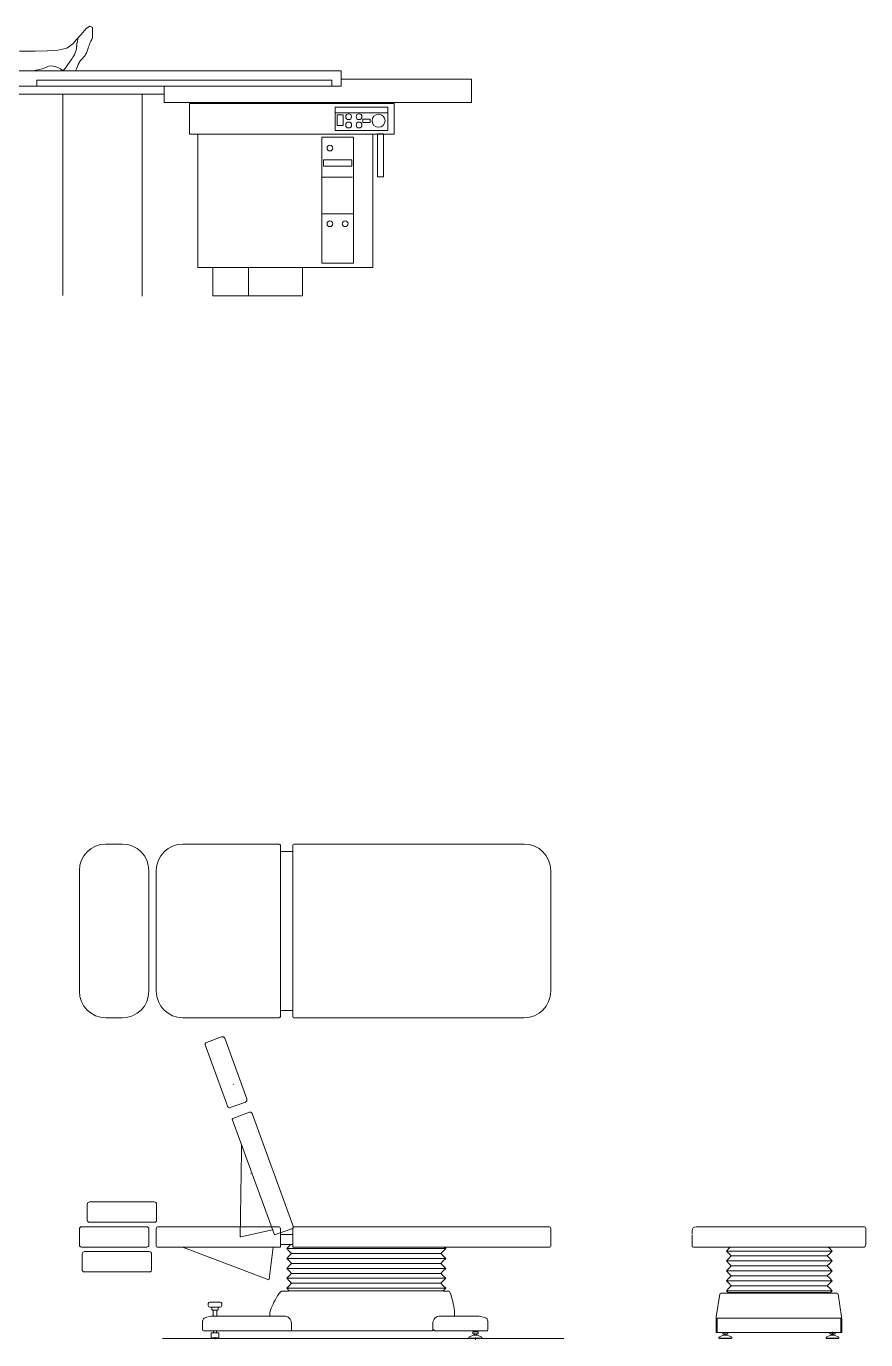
# Model space of a CAD drawing. Header units: metres. Extents: x 250.9 to 296.3, y -151.6 to -124.3.
# Drawn here: x 283.01 to 286.39, y -151.59 to -146.3 of the extents above; entities that cross this region are included whole.
import ezdxf

# ---------------------------------------------------------------- set-up
doc = ezdxf.new("R2010")
doc.units = ezdxf.units.M
doc.header["$MEASUREMENT"] = 0
doc.layers.add('A. muebles', color=152, linetype='Continuous', lineweight=15)

msp = doc.modelspace()

# ---------------------------------------------------------------- linework, layer by layer
at = {"layer": 'A. muebles'}
for p, q in [((283.2303, -146.332), (283.2504, -146.3082)), ((283.2504, -146.3082), (283.2651, -146.2991)), ((283.2651, -146.2991), (283.2761, -146.3037)), ((283.2761, -146.3037), (283.276, -146.3448)), ((283.1726, -146.3878), (283.1964, -146.3695)), ((283.1964, -146.3695), (283.211, -146.353)), ((283.211, -146.353), (283.2303, -146.332)), ((282.9812, -146.3988), (283.0444, -146.3997)), ((283.0444, -146.3997), (283.0929, -146.3978)), ((283.0929, -146.3978), (283.136, -146.396)), ((283.136, -146.396), (283.1726, -146.3878)), ((283.1556, -146.5723), (283.1556, -147.3835)), ((283.4756, -146.5723), (283.4756, -147.3862)), ((284.2537, -146.6485), (284.4659, -146.6485)), ((284.2014, -146.907), (284.3233, -146.907)), ((284.2001, -147.0554), (284.3272, -147.0554)), ((283.9046, -147.2706), (283.9046, -147.3847)), ((283.3298, -149.5943), (283.3958, -149.5943)), ((284.0278, -149.5943), (283.6398, -149.5943)), ((284.0328, -149.6243), (284.0328, -149.5993)), ((284.0828, -149.5993), (284.0828, -150.2893)), ((285.0158, -149.5943), (284.0878, -149.5943)), ((284.0828, -149.6243), (284.0328, -149.6243)), ((284.0328, -150.2643), (284.0328, -149.6243)), ((283.2228, -150.1873), (283.2228, -149.7013)), ((283.5028, -149.7013), (283.5028, -150.1873)), ((283.5328, -149.7013), (283.5328, -150.1873)), ((285.1228, -150.1873), (285.1228, -149.7013)), ((283.3958, -150.2943), (283.3298, -150.2943)), ((283.6398, -150.2943), (284.0278, -150.2943)), ((284.0828, -150.2643), (284.0328, -150.2643)), ((284.0328, -150.2893), (284.0328, -150.2643)), ((284.0878, -150.2943), (285.0158, -150.2943)), ((283.7301, -150.4034), (283.8156, -150.6383)), ((283.7959, -150.3709), (283.7349, -150.3932)), ((283.8977, -150.6212), (283.8088, -150.3769)), ((283.8435, -150.5629), (283.8432, -150.5623)), ((283.8156, -150.6383), (283.8204, -150.6515)), ((283.8306, -150.6563), (283.8588, -150.646)), ((283.8588, -150.646), (283.8917, -150.634)), ((284.0091, -151.1692), (283.8392, -150.7031)), ((283.9086, -150.6747), (283.8409, -150.6993)), ((284.0844, -151.1342), (283.9189, -150.6794)), ((283.8761, -150.8326), (283.8764, -150.8055)), ((283.8714, -151.1767), (283.8761, -150.8326)), ((283.9191, -150.9199), (283.9145, -150.9215)), ((283.5241, -151.0359), (283.2641, -151.0359)), ((283.2541, -151.0459), (283.2541, -151.1099)), ((283.5341, -151.0809), (283.5341, -151.0459)), ((283.5341, -151.1099), (283.5341, -151.0809)), ((283.2228, -151.1459), (283.2228, -151.2099)), ((283.4928, -151.1359), (283.2328, -151.1359)), ((283.2621, -151.1179), (283.5121, -151.1179)), ((283.5028, -151.1799), (283.5028, -151.1459)), ((283.5121, -151.1179), (283.5261, -151.1179)), ((283.5328, -151.1439), (283.5328, -151.2149)), ((284.0248, -151.1359), (283.5408, -151.1359)), ((284.0796, -151.1445), (284.0091, -151.1692)), ((284.0328, -151.1439), (284.0328, -151.2179)), ((284.0828, -151.2179), (284.0828, -151.1439)), ((285.1148, -151.1359), (284.0908, -151.1359)), ((285.1228, -151.2149), (285.1228, -151.1439)), ((285.7089, -151.1359), (286.3849, -151.1359)), ((286.3929, -151.1439), (286.3929, -151.2109)), ((283.5028, -151.2099), (283.5028, -151.1799)), ((283.8734, -151.1763), (283.8714, -151.1767)), ((284.0012, -151.1483), (283.8734, -151.1763)), ((284.0328, -151.1679), (284.0828, -151.1679)), ((285.6929, -151.1519), (285.6929, -151.1659)), ((285.6929, -151.1694), (285.6929, -151.2129)), ((283.2308, -151.2179), (283.4808, -151.2179)), ((283.2339, -151.2459), (283.2339, -151.3099)), ((283.5039, -151.2359), (283.2439, -151.2359)), ((283.4808, -151.2179), (283.4948, -151.2179)), ((283.5139, -151.2809), (283.5139, -151.2459)), ((283.5358, -151.2179), (283.5578, -151.2179)), ((283.6238, -151.2179), (283.5418, -151.2179)), ((284.0328, -151.2179), (283.5578, -151.2179)), ((283.6388, -151.2179), (283.6238, -151.2179)), ((283.6438, -151.2179), (283.6388, -151.2179)), ((283.6641, -151.2275), (283.6388, -151.2179)), ((284.0178, -151.2179), (283.6438, -151.2179)), ((283.9868, -151.3499), (283.6641, -151.2275)), ((284.0035, -151.2179), (283.9871, -151.3479)), ((284.0328, -151.2077), (284.0828, -151.2077)), ((284.0684, -151.2139), (284.0584, -151.2239)), ((284.0584, -151.2239), (284.0684, -151.2339)), ((284.0584, -151.2239), (284.6994, -151.2239)), ((284.0684, -151.2139), (284.0744, -151.2079)), ((284.0784, -151.2439), (284.0684, -151.2339)), ((284.0684, -151.2539), (284.0784, -151.2439)), ((284.6794, -151.2439), (284.0784, -151.2439)), ((284.0828, -151.2179), (285.1198, -151.2179)), ((284.6894, -151.2339), (284.6794, -151.2439)), ((284.6794, -151.2439), (284.6894, -151.2539)), ((284.6894, -151.2339), (284.6994, -151.2239)), ((284.6994, -151.2239), (284.6934, -151.2179)), ((285.6979, -151.2179), (286.2829, -151.2179)), ((285.8409, -151.2239), (285.8309, -151.2339)), ((285.8309, -151.2339), (285.8409, -151.2439)), ((285.8309, -151.2339), (286.2579, -151.2339)), ((285.8409, -151.2239), (285.8469, -151.2179)), ((285.8509, -151.2539), (285.8409, -151.2439)), ((286.2479, -151.2439), (286.2379, -151.2539)), ((286.2419, -151.2179), (286.2479, -151.2239)), ((286.2579, -151.2339), (286.2479, -151.2239)), ((286.2479, -151.2439), (286.2579, -151.2339)), ((286.2829, -151.2179), (286.3859, -151.2179)), ((283.5139, -151.3099), (283.5139, -151.2809)), ((284.0684, -151.2539), (284.0584, -151.2639)), ((284.0584, -151.2639), (284.0684, -151.2739)), ((284.0584, -151.2639), (284.6994, -151.2639)), ((284.0684, -151.2939), (284.0584, -151.3039)), ((284.0584, -151.3039), (284.0684, -151.3139)), ((284.0584, -151.3039), (284.6994, -151.3039)), ((284.0784, -151.2839), (284.0684, -151.2739)), ((284.0684, -151.2939), (284.0784, -151.2839)), ((284.6794, -151.2839), (284.0784, -151.2839)), ((284.6894, -151.2739), (284.6794, -151.2839)), ((284.6794, -151.2839), (284.6894, -151.2939)), ((284.6994, -151.2639), (284.6894, -151.2539)), ((284.6894, -151.2739), (284.6994, -151.2639)), ((284.6994, -151.3039), (284.6894, -151.2939)), ((284.6894, -151.3139), (284.6994, -151.3039)), ((285.8409, -151.2639), (285.8309, -151.2739)), ((285.8309, -151.2739), (285.8409, -151.2839)), ((285.8309, -151.2739), (286.2579, -151.2739)), ((285.8409, -151.3039), (285.8309, -151.3139)), ((285.8409, -151.2639), (285.8509, -151.2539)), ((285.8509, -151.2939), (285.8409, -151.2839)), ((285.8409, -151.3039), (285.8509, -151.2939)), ((286.2379, -151.2539), (285.8509, -151.2539)), ((286.2379, -151.2939), (285.8509, -151.2939)), ((286.2379, -151.2539), (286.2479, -151.2639)), ((286.2479, -151.2839), (286.2379, -151.2939)), ((286.2379, -151.2939), (286.2479, -151.3039)), ((286.2579, -151.2739), (286.2479, -151.2639)), ((286.2479, -151.2839), (286.2579, -151.2739)), ((286.2579, -151.3139), (286.2479, -151.3039)), ((283.2419, -151.3179), (283.4919, -151.3179)), ((283.4919, -151.3179), (283.5059, -151.3179)), ((283.9871, -151.3479), (283.9868, -151.3499)), ((284.0684, -151.3339), (284.0584, -151.3439)), ((284.0584, -151.3439), (284.0684, -151.3539)), ((284.0584, -151.3439), (284.6994, -151.3439)), ((284.0784, -151.3239), (284.0684, -151.3139)), ((284.0684, -151.3339), (284.0784, -151.3239)), ((284.0784, -151.3639), (284.0684, -151.3539)), ((284.6794, -151.3239), (284.0784, -151.3239)), ((284.6894, -151.3139), (284.6794, -151.3239)), ((284.6794, -151.3239), (284.6894, -151.3339)), ((284.6894, -151.3539), (284.6794, -151.3639)), ((284.6994, -151.3439), (284.6894, -151.3339)), ((284.6894, -151.3539), (284.6994, -151.3439)), ((285.8309, -151.3139), (285.8409, -151.3239)), ((285.8309, -151.3139), (286.2579, -151.3139)), ((285.8409, -151.3439), (285.8309, -151.3539)), ((285.8309, -151.3539), (285.8409, -151.3639)), ((285.8309, -151.3539), (286.2579, -151.3539)), ((285.8509, -151.3339), (285.8409, -151.3239)), ((285.8409, -151.3439), (285.8509, -151.3339)), ((286.2379, -151.3339), (285.8509, -151.3339)), ((286.2479, -151.3239), (286.2379, -151.3339)), ((286.2379, -151.3339), (286.2479, -151.3439)), ((286.2479, -151.3239), (286.2579, -151.3139)), ((286.2579, -151.3539), (286.2479, -151.3439)), ((286.2479, -151.3639), (286.2579, -151.3539)), ((284.0417, -151.3959), (284.0377, -151.3959)), ((284.0417, -151.3959), (284.0654, -151.3959)), ((284.0684, -151.3739), (284.0584, -151.3839)), ((284.0584, -151.3839), (284.0684, -151.3939)), ((284.0584, -151.3839), (284.6994, -151.3839)), ((284.0654, -151.3959), (284.0654, -151.3939)), ((284.0654, -151.3939), (284.0684, -151.3939)), ((284.0654, -151.3959), (284.0654, -151.3939)), ((284.0684, -151.3939), (284.0654, -151.3939)), ((284.0684, -151.3739), (284.0784, -151.3639)), ((284.6864, -151.3939), (284.0684, -151.3939)), ((284.0684, -151.3959), (284.0684, -151.3939)), ((284.0684, -151.3939), (284.0714, -151.3939)), ((284.6864, -151.3939), (284.0684, -151.3939)), ((284.6794, -151.3639), (284.0784, -151.3639)), ((284.6794, -151.3639), (284.6894, -151.3739)), ((284.6864, -151.3939), (284.6894, -151.3939)), ((284.6894, -151.3939), (284.6864, -151.3939)), ((284.6994, -151.3839), (284.6894, -151.3739)), ((284.6894, -151.3939), (284.6994, -151.3839)), ((284.6894, -151.3939), (284.6894, -151.3959)), ((284.6894, -151.3959), (284.6894, -151.3939)), ((284.6894, -151.3959), (284.7114, -151.3959)), ((284.7119, -151.3959), (284.6894, -151.3959)), ((285.8042, -151.4082), (285.7905, -151.4997)), ((285.8092, -151.4039), (286.0429, -151.4039)), ((285.8409, -151.3839), (285.8309, -151.3939)), ((285.8309, -151.3939), (285.8409, -151.4039)), ((285.8309, -151.3939), (286.2579, -151.3939)), ((285.8379, -151.4039), (285.8409, -151.4039)), ((285.8399, -151.4009), (286.0429, -151.4009)), ((285.8399, -151.4039), (285.8399, -151.4009)), ((285.8509, -151.3739), (285.8409, -151.3639)), ((285.8409, -151.3839), (285.8509, -151.3739)), ((286.2449, -151.4039), (285.8409, -151.4039)), ((285.8409, -151.4039), (285.8439, -151.4039)), ((286.2379, -151.3739), (285.8509, -151.3739)), ((286.0429, -151.4009), (286.2459, -151.4009)), ((286.0429, -151.4039), (286.0429, -151.4009)), ((286.0429, -151.4039), (286.2766, -151.4039)), ((286.2479, -151.3639), (286.2379, -151.3739)), ((286.2379, -151.3739), (286.2479, -151.3839)), ((286.2449, -151.4039), (286.2479, -151.4039)), ((286.2459, -151.4009), (286.2459, -151.4039)), ((286.2579, -151.3939), (286.2479, -151.3839)), ((286.2479, -151.4039), (286.2579, -151.3939)), ((286.2953, -151.4997), (286.2815, -151.4082)), ((283.7424, -151.4459), (283.7424, -151.4539)), ((283.7904, -151.4399), (283.7484, -151.4399)), ((283.7484, -151.4599), (283.7569, -151.4599)), ((283.7569, -151.4599), (283.7569, -151.4689)), ((283.7819, -151.4599), (283.7569, -151.4599)), ((283.7819, -151.4599), (283.7904, -151.4599)), ((283.7819, -151.4689), (283.7819, -151.4599)), ((283.7964, -151.4539), (283.7964, -151.4459)), ((283.7194, -151.5169), (283.7194, -151.5519)), ((283.731, -151.5023), (283.7544, -151.4969)), ((283.7544, -151.4969), (283.9904, -151.4969)), ((283.7599, -151.4719), (283.7789, -151.4719)), ((283.7614, -151.4819), (283.7614, -151.4719)), ((283.7614, -151.4719), (283.7644, -151.4719)), ((283.7614, -151.4823), (283.7614, -151.4819)), ((283.7614, -151.4855), (283.7614, -151.4823)), ((283.7614, -151.4859), (283.7614, -151.4855)), ((283.7614, -151.4969), (283.7614, -151.4859)), ((283.7644, -151.4719), (283.7744, -151.4719)), ((283.7744, -151.4719), (283.7774, -151.4719)), ((283.7774, -151.4719), (283.7774, -151.4969)), ((283.9904, -151.4819), (283.9904, -151.4969)), ((283.9914, -151.4959), (284.0474, -151.4959)), ((284.6774, -151.4959), (284.7304, -151.4959)), ((284.7304, -151.4959), (284.7334, -151.4959)), ((284.7344, -151.4969), (284.7344, -151.4759)), ((284.7344, -151.4969), (284.8344, -151.4969)), ((284.8344, -151.4969), (284.8577, -151.5023)), ((284.8694, -151.5519), (284.8694, -151.5169)), ((285.7899, -151.5599), (285.7899, -151.5082)), ((285.7939, -151.5599), (285.7939, -151.5039)), ((285.7989, -151.5039), (285.7939, -151.5039)), ((285.7939, -151.5579), (285.7939, -151.5079)), ((285.8099, -151.5039), (285.7989, -151.5039)), ((285.8019, -151.5039), (285.7989, -151.5039)), ((286.2839, -151.5039), (285.8019, -151.5039)), ((285.8099, -151.5039), (286.0429, -151.5039)), ((286.0429, -151.5039), (286.2759, -151.5039)), ((286.2869, -151.5039), (286.2759, -151.5039)), ((286.2869, -151.5039), (286.2839, -151.5039)), ((286.2919, -151.5039), (286.2869, -151.5039)), ((286.2919, -151.5039), (286.2919, -151.5599)), ((286.2919, -151.5089), (286.2919, -151.5079)), ((286.2919, -151.5579), (286.2919, -151.5089)), ((286.2959, -151.5082), (286.2959, -151.5599)), ((283.7244, -151.5549), (283.7224, -151.5549)), ((283.7244, -151.5549), (283.7244, -151.5559)), ((283.7244, -151.5559), (283.7274, -151.5559)), ((283.7274, -151.5559), (284.0774, -151.5559)), ((283.7534, -151.5639), (283.7854, -151.5639)), ((283.7534, -151.5834), (283.7534, -151.5639)), ((283.7634, -151.5559), (283.7634, -151.5639)), ((283.7754, -151.5639), (283.7754, -151.5559)), ((283.7854, -151.5639), (283.7854, -151.5834)), ((284.0774, -151.5559), (284.0774, -151.5259)), ((284.6434, -151.5559), (284.0774, -151.5559)), ((284.6434, -151.5549), (284.6464, -151.5549)), ((284.6434, -151.5549), (284.6434, -151.5559)), ((284.6474, -151.5259), (284.6474, -151.5539)), ((284.6474, -151.5509), (284.6534, -151.5509)), ((284.6534, -151.5509), (284.6534, -151.5559)), ((284.6534, -151.5559), (284.8614, -151.5559)), ((284.809, -151.5599), (284.809, -151.5667)), ((284.809, -151.5599), (284.8134, -151.5599)), ((284.8116, -151.5674), (284.8154, -151.5674)), ((284.8134, -151.5599), (284.8134, -151.5559)), ((284.8134, -151.5599), (284.8142, -151.5599)), ((284.8142, -151.5599), (284.8246, -151.5599)), ((284.8154, -151.5674), (284.8154, -151.5724)), ((284.8154, -151.5674), (284.8234, -151.5674)), ((284.8234, -151.5674), (284.8234, -151.5724)), ((284.8234, -151.5674), (284.8272, -151.5674)), ((284.8246, -151.5599), (284.8254, -151.5599)), ((284.8254, -151.5559), (284.8254, -151.5599)), ((284.8254, -151.5599), (284.8298, -151.5599)), ((284.8298, -151.5667), (284.8298, -151.5599)), ((284.8614, -151.5559), (284.8644, -151.5559)), ((284.8664, -151.5549), (284.8644, -151.5549)), ((284.8644, -151.5559), (284.8644, -151.5549)), ((285.7899, -151.5629), (285.7899, -151.5599)), ((285.7939, -151.5629), (285.7899, -151.5629)), ((285.796, -151.5629), (285.7939, -151.5629)), ((285.7989, -151.5629), (286.2219, -151.5629)), ((285.8163, -151.5629), (285.8163, -151.5667)), ((285.8189, -151.5674), (285.8227, -151.5674)), ((285.8227, -151.5674), (285.8227, -151.5724)), ((285.8227, -151.5674), (285.8307, -151.5674)), ((285.8307, -151.5674), (285.8307, -151.5724)), ((285.8307, -151.5674), (285.8345, -151.5674)), ((285.8371, -151.5667), (285.8371, -151.5629)), ((286.2219, -151.5629), (286.2869, -151.5629)), ((286.2483, -151.5629), (286.2483, -151.5667)), ((286.2509, -151.5674), (286.2547, -151.5674)), ((286.2547, -151.5674), (286.2627, -151.5674)), ((286.2547, -151.5674), (286.2547, -151.5724)), ((286.2587, -151.5746), (286.2587, -151.5599)), ((286.2627, -151.5674), (286.2665, -151.5674)), ((286.2627, -151.5674), (286.2627, -151.5724)), ((286.2691, -151.5667), (286.2691, -151.5629)), ((286.2919, -151.5629), (286.2898, -151.5629)), ((286.2959, -151.5629), (286.2919, -151.5629)), ((286.2959, -151.5599), (286.2959, -151.5629)), ((283.5572, -151.5859), (285.176, -151.5859)), ((283.7534, -151.5834), (283.7539, -151.5839)), ((283.7849, -151.5839), (283.7539, -151.5839)), ((283.7559, -151.5839), (283.7559, -151.5859)), ((283.7604, -151.5859), (283.7559, -151.5859)), ((283.7784, -151.5859), (283.7604, -151.5859)), ((283.7694, -151.5808), (283.7694, -151.5888)), ((283.7829, -151.5859), (283.7784, -151.5859)), ((283.7829, -151.5839), (283.7829, -151.5859)), ((283.7849, -151.5839), (283.7854, -151.5834)), ((284.8114, -151.5734), (284.7934, -151.5809)), ((284.7934, -151.5809), (284.7934, -151.5844)), ((284.7934, -151.5844), (284.7944, -151.5844)), ((284.7944, -151.5859), (284.7944, -151.5844)), ((284.7944, -151.5844), (284.8444, -151.5844)), ((284.8444, -151.5859), (284.7944, -151.5859)), ((284.8114, -151.5734), (284.8114, -151.5725)), ((284.8114, -151.5725), (284.8274, -151.5725)), ((284.8194, -151.5824), (284.8194, -151.5914)), ((284.8274, -151.5725), (284.8274, -151.5734)), ((284.8454, -151.5809), (284.8274, -151.5734)), ((284.8444, -151.5844), (284.8444, -151.5859)), ((284.8444, -151.5844), (284.8454, -151.5844)), ((284.8454, -151.5844), (284.8454, -151.5809)), ((285.8187, -151.5734), (285.8007, -151.5809)), ((285.8007, -151.5809), (285.8007, -151.5844)), ((285.8007, -151.5844), (285.8017, -151.5844)), ((285.8017, -151.5859), (285.8017, -151.5844)), ((285.8017, -151.5844), (285.8517, -151.5844)), ((285.8517, -151.5859), (285.8017, -151.5859)), ((285.8187, -151.5734), (285.8187, -151.5725)), ((285.8187, -151.5725), (285.8347, -151.5725)), ((285.8347, -151.5725), (285.8347, -151.5734)), ((285.8527, -151.5809), (285.8347, -151.5734)), ((285.8517, -151.5844), (285.8517, -151.5859)), ((285.8517, -151.5844), (285.8527, -151.5844)), ((285.8527, -151.5844), (285.8527, -151.5809)), ((286.2507, -151.5734), (286.2327, -151.5809)), ((286.2327, -151.5809), (286.2327, -151.5844)), ((286.2327, -151.5844), (286.2337, -151.5844)), ((286.2337, -151.5844), (286.2837, -151.5844)), ((286.2337, -151.5859), (286.2337, -151.5844)), ((286.2837, -151.5859), (286.2337, -151.5859)), ((286.2507, -151.5725), (286.2667, -151.5725)), ((286.2507, -151.5734), (286.2507, -151.5725)), ((286.2667, -151.5725), (286.2667, -151.5734)), ((286.2847, -151.5809), (286.2667, -151.5734)), ((286.2837, -151.5844), (286.2847, -151.5844)), ((286.2837, -151.5844), (286.2837, -151.5859)), ((286.2847, -151.5844), (286.2847, -151.5809))]:
    msp.add_line(p, q, dxfattribs=at)
for points in [[(283.2169, -146.3492), (283.2146, -146.3601), (283.213, -146.369), (283.212, -146.3761), (283.2118, -146.3789), (283.2117, -146.3812), (283.2115, -146.3855), (283.2109, -146.39), (283.21, -146.3948), (283.2086, -146.3998), (283.2076, -146.4026), (283.2063, -146.4059), (283.2045, -146.4095), (283.2023, -146.4136), (283.1997, -146.418), (283.1967, -146.423), (283.1933, -146.4283), (283.1895, -146.434), (283.1761, -146.4537), (283.1682, -146.4651), (283.1656, -146.4686), (283.1628, -146.4719), (283.1599, -146.4749), (283.1568, -146.4776)], [(283.276, -146.3448), (283.2725, -146.3519), (283.2693, -146.3587), (283.2665, -146.3651), (283.2639, -146.3711), (283.2617, -146.3767), (283.2597, -146.382), (283.2581, -146.3869), (283.2568, -146.3914), (283.2556, -146.3957), (283.2542, -146.3997), (283.2527, -146.4034), (283.2511, -146.407), (283.2493, -146.4103), (283.2474, -146.4134), (283.2453, -146.4162), (283.2431, -146.4189), (283.2387, -146.4238), (283.2346, -146.4285), (283.2309, -146.433), (283.2275, -146.4372), (283.2245, -146.4413), (283.222, -146.4452), (283.22, -146.4491), (283.2184, -146.4528), (283.2151, -146.461), (283.211, -146.4711), (283.21, -146.4734), (283.2089, -146.4755), (283.2077, -146.4775), (283.2064, -146.4793)], [(283.1568, -146.4793), (283.147, -146.4711), (283.138, -146.466), (283.1277, -146.4619), (283.1172, -146.4592), (283.1076, -146.4583), (283.098, -146.4599), (283.0874, -146.4647), (283.0723, -146.4708), (283.049, -146.4765), (283.0357, -146.4793)]]:
    msp.add_lwpolyline(points, dxfattribs=at)
for points in [[(282.8958, -146.4793), (284.2781, -146.4793), (284.2781, -146.5408), (282.8958, -146.5408)], [(282.8958, -146.5408), (283.5639, -146.5408), (283.5639, -146.5723), (282.8958, -146.5723)], [(283.0508, -146.5164), (284.2403, -146.5164), (284.2403, -146.5401), (283.0508, -146.5401)], [(284.2781, -146.5121), (284.2781, -146.5408), (283.5643, -146.5408), (283.5643, -146.6064), (284.8031, -146.6064), (284.8031, -146.5121), (284.2781, -146.5121)], [(283.6668, -146.6105), (284.4913, -146.6105), (284.4913, -146.7335), (283.6668, -146.7335)], [(284.2537, -146.6252), (284.4659, -146.6252), (284.4659, -146.7192), (284.2537, -146.7192)], [(284.2618, -146.6565), (284.2862, -146.6565), (284.2862, -146.6994), (284.2618, -146.6994)], [(284.365, -146.674), (284.3952, -146.674), (284.3952, -146.6867), (284.365, -146.6867)], [(283.6996, -146.7335), (284.4052, -146.7335), (284.4052, -147.2706), (283.6996, -147.2706)], [(284.2001, -146.7458), (284.3272, -146.7458), (284.3272, -147.2541), (284.2001, -147.2541)], [(284.4242, -146.7319), (284.4486, -146.7319), (284.4486, -146.9059), (284.4242, -146.9059)], [(284.2072, -146.8374), (284.321, -146.8374), (284.321, -146.863), (284.2072, -146.863)], [(283.7611, -147.2706), (284.1221, -147.2706), (284.1221, -147.3847), (283.7611, -147.3847)]]:
    msp.add_lwpolyline(points, close=True, dxfattribs=at)
for centre, radius in [((284.3081, -146.6635), 0.0117), ((284.3083, -146.6969), 0.0117), ((284.35, -146.6635), 0.0117), ((284.35, -146.6969), 0.0117), ((284.4289, -146.6798), 0.0262), ((284.2328, -146.7899), 0.0117), ((284.2328, -147.0948), 0.0117), ((284.2943, -147.0948), 0.0117)]:
    msp.add_circle(centre, radius, dxfattribs=at)
for centre, radius, start, end in [((283.3298, -149.7013), 0.107, 90, 180), ((283.3958, -149.7013), 0.107, 0, 90), ((283.6398, -149.7013), 0.107, 90, 180), ((284.0278, -149.5993), 0.005, 0, 90), ((284.0878, -149.5993), 0.005, 90, 180), ((285.0158, -149.7013), 0.107, 0, 90), ((283.3298, -150.1873), 0.107, 180, 270), ((283.3958, -150.1873), 0.107, 270, 0), ((283.6398, -150.1873), 0.107, 180, 270), ((285.0158, -150.1873), 0.107, 270, 0), ((284.0278, -150.2893), 0.005, 270, 0), ((284.0878, -150.2893), 0.005, 180, 270), ((283.7376, -150.4007), 0.008, 110, 200), ((283.7994, -150.3803), 0.01, 20, 110), ((283.8279, -150.6488), 0.008, 200, 290), ((283.8883, -150.6246), 0.01, 290, 20), ((283.842, -150.7021), 0.003, 110, 200), ((283.9113, -150.6822), 0.008, 20, 110), ((283.2641, -151.0459), 0.01, 90, 180), ((283.5241, -151.0459), 0.01, 0, 90), ((283.2328, -151.1459), 0.01, 90, 180), ((283.2621, -151.1099), 0.008, 180, 270), ((283.4928, -151.1459), 0.01, 0, 90), ((283.5261, -151.1099), 0.008, 270, 0), ((283.5408, -151.1439), 0.008, 90, 180), ((284.0248, -151.1439), 0.008, 0, 90), ((284.0769, -151.137), 0.008, 290, 20), ((284.0908, -151.1439), 0.008, 90, 180), ((285.1148, -151.1439), 0.008, 0, 90), ((285.7089, -151.1519), 0.016, 90, 180), ((286.3849, -151.1439), 0.008, 0, 90), ((283.2308, -151.2099), 0.008, 180, 270), ((283.2439, -151.2459), 0.01, 90, 180), ((283.4948, -151.2099), 0.008, 270, 0), ((283.5039, -151.2459), 0.01, 0, 90), ((283.5358, -151.2149), 0.003, 180, 270), ((285.1198, -151.2149), 0.003, 270, 0), ((285.6979, -151.2129), 0.005, 180, 270), ((286.3859, -151.2109), 0.007, 270, 0), ((283.2419, -151.3099), 0.008, 180, 270), ((283.5059, -151.3099), 0.008, 270, 0), ((284.2673, -151.5862), 0.3, 141.0844, 145.218), ((284.0377, -151.4009), 0.005, 90, 141.0844), ((284.7119, -151.4009), 0.005, 20.5739, 90), ((284.4357, -151.5046), 0.3, 5.4835, 20.5739), ((285.8092, -151.4089), 0.005, 90, 171.4485), ((286.2766, -151.4089), 0.005, 8.5515, 90), ((283.7484, -151.4459), 0.006, 90, 180), ((283.7484, -151.4539), 0.006, 180, 270), ((283.7904, -151.4459), 0.006, 0, 90), ((283.7904, -151.4539), 0.006, 270, 0), ((284.2764, -151.5721), 0.3, 148.6232, 162.4356), ((283.7344, -151.5169), 0.015, 102.875, 180), ((283.7599, -151.4689), 0.003, 180, 270), ((283.7789, -151.4689), 0.003, 270, 0), ((283.9914, -151.4949), 0.001, 180, 270), ((284.0474, -151.5259), 0.03, 0, 90), ((284.6774, -151.5259), 0.03, 90, 180), ((284.7334, -151.4949), 0.001, 270, 0), ((284.8544, -151.5169), 0.015, 0, 77.125), ((285.8499, -151.5082), 0.06, 171.9456, 180), ((286.2359, -151.5082), 0.06, 0, 8.0544), ((283.7224, -151.5519), 0.003, 180, 270), ((284.6464, -151.5539), 0.001, 270, 0), ((284.8116, -151.5622), 0.0052, 240, 270), ((284.8272, -151.5622), 0.0052, 270, 300), ((284.8664, -151.5519), 0.003, 270, 0), ((285.7989, -151.5579), 0.005, 180, 270), ((285.8189, -151.5622), 0.0052, 240, 270), ((285.8345, -151.5622), 0.0052, 270, 300), ((286.2509, -151.5622), 0.0052, 240, 270), ((286.2665, -151.5622), 0.0052, 270, 300), ((286.2869, -151.5579), 0.005, 270, 0)]:
    msp.add_arc(centre, radius, start, end, dxfattribs=at)

doc.saveas('drawing.dxf')
